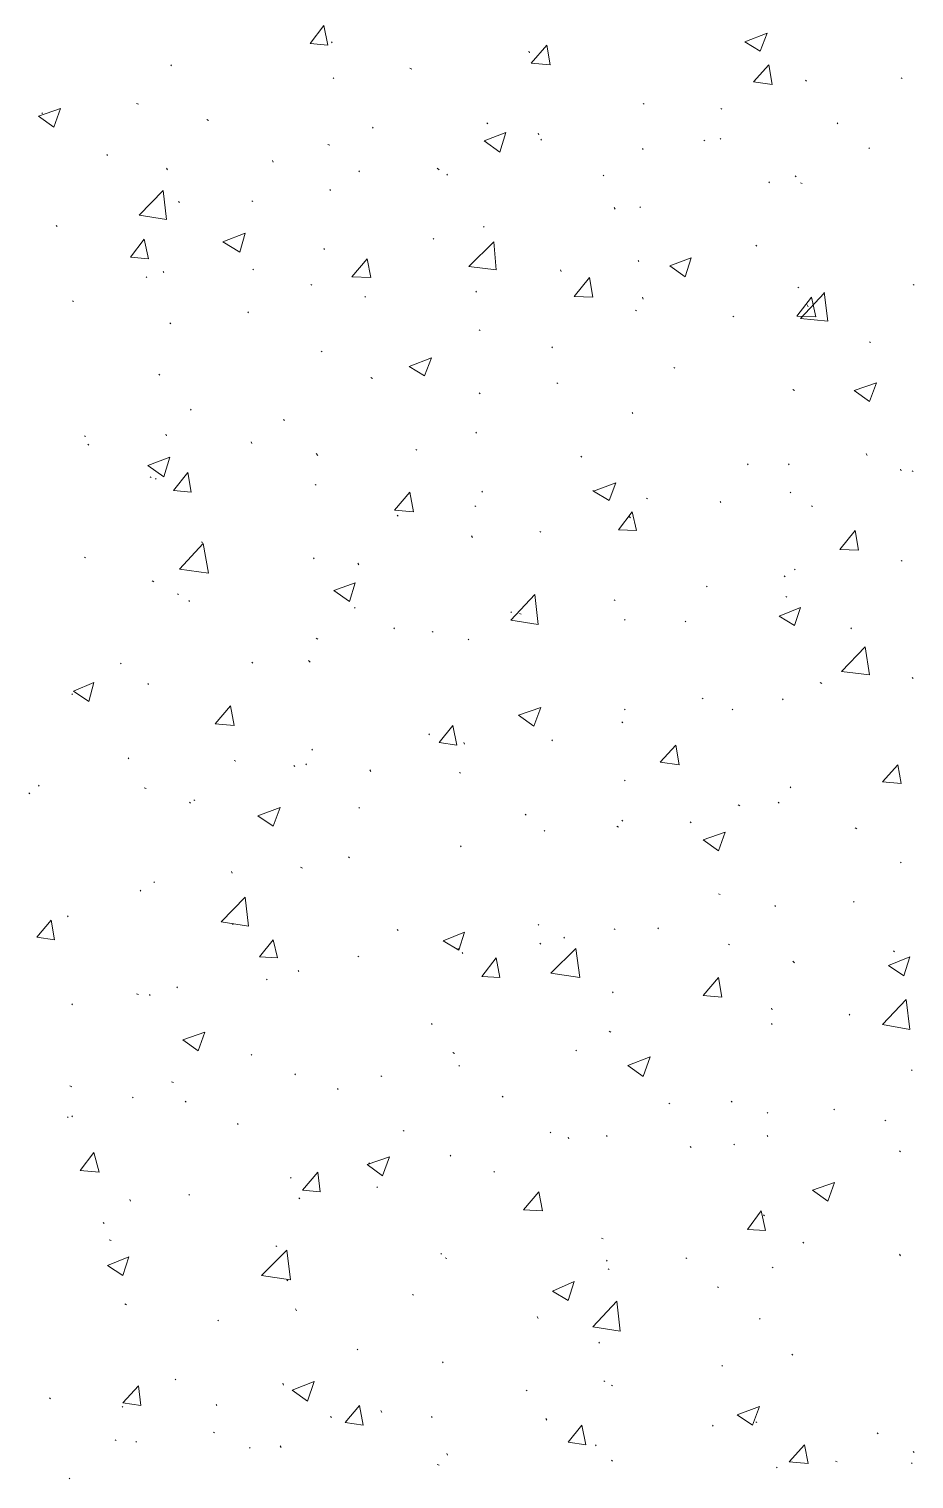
# Model space of a CAD drawing. Header units: millimetres. Extents: x 2928 to 3112, y 1220 to 1280.
# Drawn here: x 2971.958 to 2973.685, y 1243.214 to 1246.042 of the extents above; entities that cross this region are included whole.
import ezdxf

# ---------------------------------------------------------------- set-up
doc = ezdxf.new("R2010")
doc.units = ezdxf.units.MM

msp = doc.modelspace()

# ---------------------------------------------------------------- linework, layer by layer
at = {"color": 92, "linetype": 'Continuous', "lineweight": 13, "true_color": 0x00b800}
for points in [[(2972.50676, 1246.01369), (2972.53343, 1246.04869), (2972.53343, 1246.04869)], [(2972.54176, 1246.01036), (2972.53343, 1246.04869), (2972.53343, 1246.04869)], [(2972.50676, 1246.01369), (2972.54176, 1246.01036), (2972.54176, 1246.01036)], [(2972.5501, 1246.01536), (2972.54843, 1246.01702), (2972.54843, 1246.01702)], [(2973.35511, 1246.01702), (2973.39844, 1246.03369), (2973.39844, 1246.03369)], [(2973.35511, 1246.01702), (2973.38511, 1245.99869), (2973.38511, 1245.99869)], [(2973.38511, 1245.99869), (2973.39844, 1246.03369), (2973.39844, 1246.03369)], [(2972.9351, 1245.99536), (2972.93344, 1245.99869), (2972.93344, 1245.99869)], [(2972.93844, 1245.97536), (2972.96844, 1246.01036), (2972.96844, 1246.01036)], [(2972.9751, 1245.97202), (2972.96844, 1246.01036), (2972.96844, 1246.01036)], [(2972.23676, 1245.97036), (2972.23509, 1245.97202), (2972.23509, 1245.97202)], [(2972.7051, 1245.96369), (2972.70177, 1245.96536), (2972.70177, 1245.96536)], [(2972.93844, 1245.97536), (2972.9751, 1245.97202), (2972.9751, 1245.97202)], [(2973.37178, 1245.93869), (2973.40178, 1245.97202), (2973.40178, 1245.97202)], [(2973.40844, 1245.93369), (2973.40178, 1245.97202), (2973.40178, 1245.97202)], [(2972.55343, 1245.94535), (2972.55176, 1245.94702), (2972.55176, 1245.94702)], [(2973.37178, 1245.93869), (2973.40844, 1245.93369), (2973.40844, 1245.93369)], [(2973.47511, 1245.94035), (2973.47344, 1245.94202), (2973.47344, 1245.94202)], [(2973.66178, 1245.94535), (2973.66011, 1245.94702), (2973.66011, 1245.94702)], [(2971.97676, 1245.87202), (2972.02009, 1245.88702), (2972.02009, 1245.88702)], [(2971.97676, 1245.87202), (2972.00676, 1245.85035), (2972.00676, 1245.85035)], [(2971.98509, 1245.87702), (2971.98342, 1245.87869), (2971.98342, 1245.87869)], [(2972.00676, 1245.85035), (2972.02009, 1245.88702), (2972.02009, 1245.88702)], [(2972.17176, 1245.89535), (2972.16842, 1245.89702), (2972.16842, 1245.89702)], [(2973.15844, 1245.89535), (2973.15677, 1245.89702), (2973.15677, 1245.89702)], [(2973.31011, 1245.88535), (2973.30844, 1245.88702), (2973.30844, 1245.88702)], [(2972.30843, 1245.86369), (2972.30509, 1245.86535), (2972.30509, 1245.86535)], [(2972.6301, 1245.84869), (2972.62843, 1245.85035), (2972.62843, 1245.85035)], [(2972.85343, 1245.85702), (2972.85177, 1245.85869), (2972.85177, 1245.85869)], [(2973.53678, 1245.85702), (2973.53511, 1245.85869), (2973.53511, 1245.85869)], [(2972.5451, 1245.81535), (2972.54176, 1245.81702), (2972.54176, 1245.81702)], [(2972.84677, 1245.82369), (2972.88843, 1245.84035), (2972.88843, 1245.84035)], [(2972.84677, 1245.82369), (2972.87677, 1245.80202), (2972.87677, 1245.80202)], [(2972.87677, 1245.80202), (2972.88843, 1245.84035), (2972.88843, 1245.84035)], [(2972.95344, 1245.83535), (2972.95177, 1245.83869), (2972.95177, 1245.83869)], [(2972.95844, 1245.82535), (2972.95677, 1245.82702), (2972.95677, 1245.82702)], [(2973.27677, 1245.82369), (2973.27511, 1245.82535), (2973.27511, 1245.82535)], [(2973.30844, 1245.82702), (2973.30677, 1245.82869), (2973.30677, 1245.82869)], [(2972.11176, 1245.79535), (2972.11009, 1245.79702), (2972.11009, 1245.79702)], [(2973.15677, 1245.80702), (2973.15511, 1245.80869), (2973.15511, 1245.80869)], [(2973.59845, 1245.80869), (2973.59678, 1245.81035), (2973.59678, 1245.81035)], [(2972.22843, 1245.76702), (2972.22676, 1245.77035), (2972.22676, 1245.77035)], [(2972.4351, 1245.78202), (2972.43343, 1245.78535), (2972.43343, 1245.78535)], [(2972.60343, 1245.76369), (2972.60176, 1245.76535), (2972.60176, 1245.76535)], [(2972.75843, 1245.76702), (2972.7551, 1245.77035), (2972.7551, 1245.77035)], [(2972.7751, 1245.75702), (2972.77343, 1245.75869), (2972.77343, 1245.75869)], [(2973.0801, 1245.75535), (2973.07844, 1245.75702), (2973.07844, 1245.75702)], [(2973.40344, 1245.74202), (2973.40178, 1245.74369), (2973.40178, 1245.74369)], [(2973.45511, 1245.75369), (2973.45344, 1245.75535), (2973.45344, 1245.75535)], [(2973.46678, 1245.74035), (2973.46344, 1245.74202), (2973.46344, 1245.74202)], [(2972.17342, 1245.67868), (2972.22009, 1245.72702), (2972.22009, 1245.72702)], [(2972.22676, 1245.67035), (2972.22009, 1245.72702), (2972.22009, 1245.72702)], [(2972.25176, 1245.70368), (2972.25009, 1245.70535), (2972.25009, 1245.70535)], [(2972.39509, 1245.70535), (2972.39343, 1245.70702), (2972.39343, 1245.70702)], [(2972.54676, 1245.72702), (2972.5451, 1245.72868), (2972.5451, 1245.72868)], [(2972.17342, 1245.67868), (2972.22676, 1245.67035), (2972.22676, 1245.67035)], [(2973.10177, 1245.69035), (2973.1001, 1245.69368), (2973.1001, 1245.69368)], [(2973.15177, 1245.69368), (2973.15011, 1245.69535), (2973.15011, 1245.69535)], [(2972.01342, 1245.65702), (2972.01176, 1245.65868), (2972.01176, 1245.65868)], [(2972.84677, 1245.65535), (2972.8451, 1245.65702), (2972.8451, 1245.65702)], [(2972.15676, 1245.59702), (2972.18342, 1245.63202), (2972.18342, 1245.63202)], [(2972.19176, 1245.59368), (2972.18342, 1245.63202), (2972.18342, 1245.63202)], [(2972.33676, 1245.62702), (2972.38009, 1245.64368), (2972.38009, 1245.64368)], [(2972.33676, 1245.62702), (2972.37009, 1245.60702), (2972.37009, 1245.60702)], [(2972.37009, 1245.60702), (2972.38009, 1245.64368), (2972.38009, 1245.64368)], [(2972.74843, 1245.63202), (2972.74677, 1245.63368), (2972.74677, 1245.63368)], [(2972.81677, 1245.57868), (2972.8651, 1245.62702), (2972.8651, 1245.62702)], [(2972.8701, 1245.57202), (2972.8651, 1245.62702), (2972.8651, 1245.62702)], [(2973.37844, 1245.61868), (2973.37678, 1245.62035), (2973.37678, 1245.62035)], [(2972.15676, 1245.59702), (2972.19176, 1245.59368), (2972.19176, 1245.59368)], [(2972.5351, 1245.61202), (2972.53343, 1245.61368), (2972.53343, 1245.61368)], [(2972.58843, 1245.55868), (2972.61843, 1245.59368), (2972.61843, 1245.59368)], [(2972.6251, 1245.55702), (2972.61843, 1245.59368), (2972.61843, 1245.59368)], [(2973.14844, 1245.58868), (2973.14677, 1245.59035), (2973.14677, 1245.59035)], [(2973.20844, 1245.58035), (2973.25011, 1245.59535), (2973.25011, 1245.59535)], [(2973.23844, 1245.55868), (2973.25011, 1245.59535), (2973.25011, 1245.59535)], [(2972.22176, 1245.56702), (2972.22009, 1245.56868), (2972.22009, 1245.56868)], [(2972.39676, 1245.57202), (2972.39509, 1245.57368), (2972.39509, 1245.57368)], [(2972.81677, 1245.57868), (2972.8701, 1245.57202), (2972.8701, 1245.57202)], [(2972.99677, 1245.56868), (2972.9951, 1245.57202), (2972.9951, 1245.57202)], [(2973.20844, 1245.58035), (2973.23844, 1245.55868), (2973.23844, 1245.55868)], [(2972.18842, 1245.55702), (2972.18676, 1245.55868), (2972.18676, 1245.55868)], [(2972.5101, 1245.54202), (2972.50843, 1245.54368), (2972.50843, 1245.54368)], [(2972.58843, 1245.55868), (2972.6251, 1245.55702), (2972.6251, 1245.55702)], [(2973.02177, 1245.52035), (2973.05177, 1245.55702), (2973.05177, 1245.55702)], [(2973.05844, 1245.51868), (2973.05177, 1245.55702), (2973.05177, 1245.55702)], [(2973.46011, 1245.53702), (2973.45844, 1245.53868), (2973.45844, 1245.53868)], [(2973.68511, 1245.54202), (2973.68345, 1245.54368), (2973.68345, 1245.54368)], [(2972.04509, 1245.51035), (2972.04342, 1245.51202), (2972.04342, 1245.51202)], [(2972.6151, 1245.51868), (2972.61343, 1245.52035), (2972.61343, 1245.52035)], [(2972.83177, 1245.52868), (2972.8301, 1245.53035), (2972.8301, 1245.53035)], [(2973.02177, 1245.52035), (2973.05844, 1245.51868), (2973.05844, 1245.51868)], [(2973.15677, 1245.51535), (2973.15511, 1245.51868), (2973.15511, 1245.51868)], [(2973.45678, 1245.48201), (2973.48511, 1245.51868), (2973.48511, 1245.51868)], [(2973.46344, 1245.47701), (2973.51011, 1245.52702), (2973.51011, 1245.52702)], [(2973.47844, 1245.50035), (2973.47678, 1245.50368), (2973.47678, 1245.50368)], [(2973.49344, 1245.48035), (2973.48511, 1245.51868), (2973.48511, 1245.51868)], [(2973.51678, 1245.47201), (2973.51011, 1245.52868), (2973.51011, 1245.52868)], [(2972.38676, 1245.48868), (2972.38509, 1245.49035), (2972.38509, 1245.49035)], [(2973.14344, 1245.49201), (2973.14177, 1245.49368), (2973.14177, 1245.49368)], [(2973.33344, 1245.48035), (2973.33177, 1245.48201), (2973.33177, 1245.48201)], [(2973.45678, 1245.48201), (2973.49344, 1245.48035), (2973.49344, 1245.48035)], [(2973.46344, 1245.47701), (2973.51678, 1245.47201), (2973.51678, 1245.47201)], [(2972.23509, 1245.46701), (2972.23343, 1245.46868), (2972.23343, 1245.46868)], [(2972.83843, 1245.45368), (2972.83677, 1245.45535), (2972.83677, 1245.45535)], [(2972.9801, 1245.42035), (2972.97844, 1245.42201), (2972.97844, 1245.42201)], [(2973.60011, 1245.43035), (2973.59845, 1245.43201), (2973.59845, 1245.43201)], [(2972.5301, 1245.41201), (2972.52843, 1245.41368), (2972.52843, 1245.41368)], [(2972.7001, 1245.38368), (2972.74343, 1245.40035), (2972.74343, 1245.40035)], [(2972.7301, 1245.36535), (2972.74343, 1245.40035), (2972.74343, 1245.40035)], [(2972.21343, 1245.36701), (2972.21176, 1245.36868), (2972.21176, 1245.36868)], [(2972.62843, 1245.36035), (2972.6251, 1245.36201), (2972.6251, 1245.36201)], [(2972.7001, 1245.38368), (2972.7301, 1245.36535), (2972.7301, 1245.36535)], [(2973.21844, 1245.38035), (2973.21677, 1245.38201), (2973.21677, 1245.38201)], [(2972.9901, 1245.35035), (2972.98844, 1245.35201), (2972.98844, 1245.35201)], [(2973.45178, 1245.33701), (2973.44844, 1245.33868), (2973.44844, 1245.33868)], [(2973.56844, 1245.33701), (2973.61178, 1245.35201), (2973.61178, 1245.35201)], [(2973.56844, 1245.33701), (2973.59845, 1245.31535), (2973.59845, 1245.31535)], [(2973.59845, 1245.31535), (2973.61178, 1245.35201), (2973.61178, 1245.35201)], [(2972.83843, 1245.33035), (2972.83677, 1245.33201), (2972.83677, 1245.33201)], [(2972.27509, 1245.29868), (2972.27343, 1245.30035), (2972.27343, 1245.30035)], [(2972.45676, 1245.27868), (2972.4551, 1245.28035), (2972.4551, 1245.28035)], [(2973.13677, 1245.29201), (2973.13511, 1245.29368), (2973.13511, 1245.29368)], [(2972.06842, 1245.24701), (2972.06676, 1245.24868), (2972.06676, 1245.24868)], [(2972.22676, 1245.24868), (2972.22509, 1245.25201), (2972.22509, 1245.25201)], [(2972.83177, 1245.25368), (2972.8301, 1245.25534), (2972.8301, 1245.25534)], [(2972.07509, 1245.23034), (2972.07342, 1245.23201), (2972.07342, 1245.23201)], [(2972.39343, 1245.23368), (2972.39176, 1245.23701), (2972.39176, 1245.23701)], [(2972.7151, 1245.22034), (2972.71343, 1245.22201), (2972.71343, 1245.22201)], [(2972.19009, 1245.19034), (2972.23343, 1245.20701), (2972.23343, 1245.20701)], [(2972.22176, 1245.16868), (2972.23343, 1245.20701), (2972.23343, 1245.20701)], [(2972.52176, 1245.21034), (2972.51843, 1245.21368), (2972.51843, 1245.21368)], [(2973.03677, 1245.20701), (2973.0351, 1245.20868), (2973.0351, 1245.20868)], [(2973.36178, 1245.19201), (2973.36011, 1245.19368), (2973.36011, 1245.19368)], [(2973.44178, 1245.19201), (2973.44011, 1245.19368), (2973.44011, 1245.19368)], [(2973.59344, 1245.21034), (2973.59178, 1245.21368), (2973.59178, 1245.21368)], [(2972.19009, 1245.19034), (2972.22176, 1245.16868), (2972.22176, 1245.16868)], [(2972.19676, 1245.16701), (2972.19509, 1245.16868), (2972.19509, 1245.16868)], [(2972.20676, 1245.16368), (2972.20509, 1245.16534), (2972.20509, 1245.16534)], [(2972.24009, 1245.14201), (2972.26843, 1245.17701), (2972.26843, 1245.17701)], [(2972.27509, 1245.13868), (2972.26843, 1245.17701), (2972.26843, 1245.17701)], [(2973.66011, 1245.18034), (2973.65845, 1245.18368), (2973.65845, 1245.18368)], [(2973.68345, 1245.17868), (2973.68178, 1245.18034), (2973.68178, 1245.18034)], [(2972.24009, 1245.14201), (2972.27509, 1245.13868), (2972.27509, 1245.13868)], [(2972.51843, 1245.15201), (2972.51676, 1245.15368), (2972.51676, 1245.15368)], [(2972.67177, 1245.10368), (2972.70177, 1245.13868), (2972.70177, 1245.13868)], [(2972.70843, 1245.10034), (2972.70177, 1245.13868), (2972.70177, 1245.13868)], [(2972.84343, 1245.13868), (2972.84177, 1245.14034), (2972.84177, 1245.14034)], [(2973.0601, 1245.14034), (2973.05844, 1245.14201), (2973.05844, 1245.14201)], [(2973.0601, 1245.14034), (2973.10344, 1245.15701), (2973.10344, 1245.15701)], [(2973.0601, 1245.14034), (2973.0901, 1245.12201), (2973.0901, 1245.12201)], [(2973.0901, 1245.12201), (2973.10344, 1245.15701), (2973.10344, 1245.15701)], [(2973.44511, 1245.13701), (2973.44344, 1245.13868), (2973.44344, 1245.13868)], [(2972.8301, 1245.11034), (2972.82843, 1245.11201), (2972.82843, 1245.11201)], [(2973.16511, 1245.12534), (2973.16344, 1245.12701), (2973.16344, 1245.12701)], [(2973.30844, 1245.11868), (2973.30677, 1245.12034), (2973.30677, 1245.12034)], [(2973.48678, 1245.11034), (2973.48511, 1245.11201), (2973.48511, 1245.11201)], [(2972.67177, 1245.10368), (2972.70843, 1245.10034), (2972.70843, 1245.10034)], [(2972.67843, 1245.09201), (2972.67677, 1245.09368), (2972.67677, 1245.09368)], [(2973.10844, 1245.06534), (2973.13511, 1245.10034), (2973.13511, 1245.10034)], [(2973.13177, 1245.08868), (2973.12844, 1245.09201), (2973.12844, 1245.09201)], [(2973.14344, 1245.06368), (2973.13511, 1245.10034), (2973.13511, 1245.10034)], [(2972.82343, 1245.05034), (2972.82177, 1245.05368), (2972.82177, 1245.05368)], [(2972.95677, 1245.06034), (2972.9551, 1245.06201), (2972.9551, 1245.06201)], [(2973.10844, 1245.06534), (2973.14344, 1245.06368), (2973.14344, 1245.06368)], [(2973.54011, 1245.02701), (2973.57011, 1245.06368), (2973.57011, 1245.06368)], [(2973.57678, 1245.02534), (2973.57011, 1245.06368), (2973.57011, 1245.06368)], [(2972.25176, 1244.98867), (2972.29843, 1245.03868), (2972.29843, 1245.03868)], [(2972.29676, 1245.04034), (2972.29509, 1245.04201), (2972.29509, 1245.04201)], [(2972.30843, 1244.98034), (2972.29843, 1245.03868), (2972.29843, 1245.03868)], [(2973.54011, 1245.02701), (2973.57678, 1245.02534), (2973.57678, 1245.02534)], [(2972.06842, 1245.01034), (2972.06676, 1245.01201), (2972.06676, 1245.01201)], [(2972.5151, 1245.00867), (2972.51343, 1245.01034), (2972.51343, 1245.01034)], [(2972.60176, 1244.99701), (2972.6001, 1245.00034), (2972.6001, 1245.00034)], [(2973.66178, 1245.00367), (2973.66011, 1245.00534), (2973.66011, 1245.00534)], [(2972.20176, 1244.96367), (2972.19843, 1244.96534), (2972.19843, 1244.96534)], [(2972.25176, 1244.98867), (2972.30843, 1244.98034), (2972.30843, 1244.98034)], [(2973.43344, 1244.97367), (2973.43178, 1244.97534), (2973.43178, 1244.97534)], [(2973.45344, 1244.98701), (2973.45178, 1244.98867), (2973.45178, 1244.98867)], [(2972.25009, 1244.93867), (2972.24843, 1244.94034), (2972.24843, 1244.94034)], [(2972.55343, 1244.94701), (2972.5951, 1244.96201), (2972.5951, 1244.96201)], [(2972.55343, 1244.94701), (2972.58343, 1244.92534), (2972.58343, 1244.92534)], [(2972.58343, 1244.92534), (2972.5951, 1244.96201), (2972.5951, 1244.96201)], [(2972.89844, 1244.88867), (2972.9451, 1244.93867), (2972.9451, 1244.93867)], [(2972.95177, 1244.88034), (2972.9451, 1244.93867), (2972.9451, 1244.93867)], [(2973.28177, 1244.95367), (2973.28011, 1244.95534), (2973.28011, 1244.95534)], [(2972.27176, 1244.92534), (2972.27009, 1244.92701), (2972.27009, 1244.92701)], [(2972.5951, 1244.91201), (2972.59343, 1244.91367), (2972.59343, 1244.91367)], [(2973.10177, 1244.92701), (2973.1001, 1244.92867), (2973.1001, 1244.92867)], [(2973.42178, 1244.89701), (2973.46344, 1244.91367), (2973.46344, 1244.91367)], [(2973.43678, 1244.93367), (2973.43511, 1244.93534), (2973.43511, 1244.93534)], [(2973.45178, 1244.87867), (2973.46344, 1244.91367), (2973.46344, 1244.91367)], [(2972.9001, 1244.90367), (2972.89844, 1244.90534), (2972.89844, 1244.90534)], [(2972.89844, 1244.88867), (2972.95177, 1244.88034), (2972.95177, 1244.88034)], [(2972.91844, 1244.90034), (2972.9151, 1244.90201), (2972.9151, 1244.90201)], [(2973.12177, 1244.88867), (2973.1201, 1244.89034), (2973.1201, 1244.89034)], [(2973.24011, 1244.88534), (2973.23844, 1244.88701), (2973.23844, 1244.88701)], [(2973.42178, 1244.89701), (2973.45178, 1244.87867), (2973.45178, 1244.87867)], [(2972.52176, 1244.85201), (2972.51843, 1244.85367), (2972.51843, 1244.85367)], [(2972.67177, 1244.87201), (2972.6701, 1244.87367), (2972.6701, 1244.87367)], [(2972.74677, 1244.86534), (2972.7451, 1244.86701), (2972.7451, 1244.86701)], [(2973.56344, 1244.87201), (2973.56178, 1244.87367), (2973.56178, 1244.87367)], [(2972.81677, 1244.85034), (2972.8151, 1244.85201), (2972.8151, 1244.85201)], [(2973.54344, 1244.78867), (2973.59011, 1244.83701), (2973.59011, 1244.83701)], [(2973.59845, 1244.782), (2973.59011, 1244.83701), (2973.59011, 1244.83701)], [(2972.13842, 1244.80367), (2972.13676, 1244.80534), (2972.13676, 1244.80534)], [(2972.39509, 1244.80534), (2972.39343, 1244.80701), (2972.39343, 1244.80701)], [(2972.50676, 1244.80701), (2972.50343, 1244.81034), (2972.50343, 1244.81034)], [(2973.54344, 1244.78867), (2973.59845, 1244.782), (2973.59845, 1244.782)], [(2973.68345, 1244.77534), (2973.68178, 1244.777), (2973.68178, 1244.777)], [(2972.04342, 1244.74367), (2972.04176, 1244.74534), (2972.04176, 1244.74534)], [(2972.04509, 1244.75034), (2972.08509, 1244.767), (2972.08509, 1244.767)], [(2972.04509, 1244.75034), (2972.07509, 1244.73034), (2972.07509, 1244.73034)], [(2972.07509, 1244.73034), (2972.08509, 1244.767), (2972.08509, 1244.767)], [(2972.19176, 1244.76367), (2972.19009, 1244.76534), (2972.19009, 1244.76534)], [(2973.50511, 1244.76534), (2973.50178, 1244.767), (2973.50178, 1244.767)], [(2972.32176, 1244.687), (2972.35176, 1244.722), (2972.35176, 1244.722)], [(2972.35843, 1244.68367), (2972.35176, 1244.722), (2972.35176, 1244.722)], [(2972.91344, 1244.70367), (2972.95677, 1244.71867), (2972.95677, 1244.71867)], [(2972.94344, 1244.682), (2972.95677, 1244.71867), (2972.95677, 1244.71867)], [(2973.12177, 1244.71367), (2973.1201, 1244.71534), (2973.1201, 1244.71534)], [(2973.27344, 1244.73534), (2973.27177, 1244.737), (2973.27177, 1244.737)], [(2973.33177, 1244.71367), (2973.33011, 1244.71534), (2973.33011, 1244.71534)], [(2973.43011, 1244.73367), (2973.42844, 1244.73534), (2973.42844, 1244.73534)], [(2972.32176, 1244.687), (2972.35843, 1244.68367), (2972.35843, 1244.68367)], [(2972.75843, 1244.65034), (2972.7851, 1244.68367), (2972.7851, 1244.68367)], [(2972.79343, 1244.64534), (2972.7851, 1244.68367), (2972.7851, 1244.68367)], [(2972.91344, 1244.70367), (2972.94344, 1244.682), (2972.94344, 1244.682)], [(2973.11677, 1244.68867), (2973.1151, 1244.69034), (2973.1151, 1244.69034)], [(2972.7401, 1244.66534), (2972.73843, 1244.667), (2972.73843, 1244.667)], [(2972.9801, 1244.65367), (2972.97844, 1244.65534), (2972.97844, 1244.65534)], [(2972.51176, 1244.63534), (2972.5101, 1244.637), (2972.5101, 1244.637)], [(2972.75843, 1244.65034), (2972.79343, 1244.64534), (2972.79343, 1244.64534)], [(2972.80843, 1244.647), (2972.80677, 1244.65034), (2972.80677, 1244.65034)], [(2973.19011, 1244.612), (2973.22011, 1244.64534), (2973.22011, 1244.64534)], [(2973.22677, 1244.607), (2973.22011, 1244.64534), (2973.22011, 1244.64534)], [(2972.15342, 1244.61867), (2972.15176, 1244.62034), (2972.15176, 1244.62034)], [(2972.36176, 1244.61367), (2972.35843, 1244.61534), (2972.35843, 1244.61534)], [(2972.47676, 1244.60367), (2972.4751, 1244.60534), (2972.4751, 1244.60534)], [(2972.5001, 1244.607), (2972.49843, 1244.60867), (2972.49843, 1244.60867)], [(2973.19011, 1244.612), (2973.22677, 1244.607), (2973.22677, 1244.607)], [(2973.62345, 1244.57367), (2973.65345, 1244.607), (2973.65345, 1244.607)], [(2973.66011, 1244.57034), (2973.65345, 1244.607), (2973.65345, 1244.607)], [(2972.6251, 1244.59367), (2972.62343, 1244.597), (2972.62343, 1244.597)], [(2972.8001, 1244.59034), (2972.79843, 1244.592), (2972.79843, 1244.592)], [(2973.12177, 1244.57534), (2973.1201, 1244.577), (2973.1201, 1244.577)], [(2973.62345, 1244.57367), (2973.66011, 1244.57034), (2973.66011, 1244.57034)], [(2971.96009, 1244.55033), (2971.95842, 1244.552), (2971.95842, 1244.552)], [(2971.97842, 1244.56534), (2971.97676, 1244.567), (2971.97676, 1244.567)], [(2972.18676, 1244.56033), (2972.18342, 1244.562), (2972.18342, 1244.562)], [(2973.44511, 1244.562), (2973.44344, 1244.56367), (2973.44344, 1244.56367)], [(2972.27343, 1244.532), (2972.27176, 1244.53367), (2972.27176, 1244.53367)], [(2972.28176, 1244.537), (2972.28009, 1244.53867), (2972.28009, 1244.53867)], [(2972.40509, 1244.507), (2972.44843, 1244.52367), (2972.44843, 1244.52367)], [(2972.4351, 1244.487), (2972.44843, 1244.52367), (2972.44843, 1244.52367)], [(2972.60343, 1244.522), (2972.60176, 1244.52367), (2972.60176, 1244.52367)], [(2973.34511, 1244.527), (2973.34177, 1244.52867), (2973.34177, 1244.52867)], [(2973.42178, 1244.532), (2973.42011, 1244.53367), (2973.42011, 1244.53367)], [(2972.40509, 1244.507), (2972.4351, 1244.487), (2972.4351, 1244.487)], [(2972.92844, 1244.50867), (2972.92677, 1244.51033), (2972.92677, 1244.51033)], [(2973.10844, 1244.48533), (2973.1051, 1244.487), (2973.1051, 1244.487)], [(2973.11677, 1244.497), (2973.1151, 1244.49867), (2973.1151, 1244.49867)], [(2973.25011, 1244.49367), (2973.24844, 1244.49533), (2973.24844, 1244.49533)], [(2972.9651, 1244.477), (2972.96344, 1244.47867), (2972.96344, 1244.47867)], [(2973.27344, 1244.46033), (2973.31677, 1244.47533), (2973.31677, 1244.47533)], [(2973.27344, 1244.46033), (2973.30344, 1244.43867), (2973.30344, 1244.43867)], [(2973.30344, 1244.43867), (2973.31677, 1244.47533), (2973.31677, 1244.47533)], [(2973.57344, 1244.482), (2973.57011, 1244.48367), (2973.57011, 1244.48367)], [(2972.80177, 1244.447), (2972.8001, 1244.44867), (2972.8001, 1244.44867)], [(2972.49176, 1244.40533), (2972.48843, 1244.407), (2972.48843, 1244.407)], [(2972.58343, 1244.42533), (2972.58176, 1244.427), (2972.58176, 1244.427)], [(2973.66011, 1244.41533), (2973.65845, 1244.417), (2973.65845, 1244.417)], [(2972.20343, 1244.377), (2972.20176, 1244.37867), (2972.20176, 1244.37867)], [(2972.35509, 1244.39533), (2972.35343, 1244.39867), (2972.35343, 1244.39867)], [(2972.17676, 1244.36033), (2972.17509, 1244.362), (2972.17509, 1244.362)], [(2972.33343, 1244.30033), (2972.38009, 1244.34867), (2972.38009, 1244.34867)], [(2972.38676, 1244.292), (2972.38009, 1244.34867), (2972.38009, 1244.34867)], [(2973.30677, 1244.35367), (2973.30344, 1244.35533), (2973.30344, 1244.35533)], [(2973.41511, 1244.33033), (2973.41344, 1244.332), (2973.41344, 1244.332)], [(2973.56844, 1244.33867), (2973.56678, 1244.34033), (2973.56678, 1244.34033)], [(2971.97342, 1244.27033), (2972.00176, 1244.30366), (2972.00176, 1244.30366)], [(2972.00842, 1244.26533), (2972.00176, 1244.30366), (2972.00176, 1244.30366)], [(2972.03509, 1244.31033), (2972.03342, 1244.312), (2972.03342, 1244.312)], [(2972.33343, 1244.30033), (2972.38676, 1244.292), (2972.38676, 1244.292)], [(2972.35676, 1244.29533), (2972.35509, 1244.297), (2972.35509, 1244.297)], [(2972.95344, 1244.29366), (2972.95177, 1244.29533), (2972.95177, 1244.29533)], [(2973.10177, 1244.28533), (2973.1001, 1244.287), (2973.1001, 1244.287)], [(2973.18677, 1244.287), (2973.18511, 1244.28866), (2973.18511, 1244.28866)], [(2971.97342, 1244.27033), (2972.00842, 1244.26533), (2972.00842, 1244.26533)], [(2972.40843, 1244.232), (2972.4351, 1244.26533), (2972.4351, 1244.26533)], [(2972.44343, 1244.23033), (2972.4351, 1244.26533), (2972.4351, 1244.26533)], [(2972.67843, 1244.28366), (2972.67677, 1244.28533), (2972.67677, 1244.28533)], [(2972.76677, 1244.26366), (2972.80843, 1244.28033), (2972.80843, 1244.28033)], [(2972.76677, 1244.26366), (2972.79677, 1244.24533), (2972.79677, 1244.24533)], [(2972.79677, 1244.24533), (2972.80843, 1244.28033), (2972.80843, 1244.28033)], [(2972.95677, 1244.257), (2972.9551, 1244.25866), (2972.9551, 1244.25866)], [(2973.00344, 1244.26866), (2973.00177, 1244.27033), (2973.00177, 1244.27033)], [(2972.40843, 1244.232), (2972.44343, 1244.23033), (2972.44343, 1244.23033)], [(2972.60176, 1244.232), (2972.6001, 1244.23366), (2972.6001, 1244.23366)], [(2972.79677, 1244.247), (2972.7951, 1244.24866), (2972.7951, 1244.24866)], [(2972.8051, 1244.23866), (2972.80343, 1244.24033), (2972.80343, 1244.24033)], [(2972.84177, 1244.19366), (2972.8701, 1244.23033), (2972.8701, 1244.23033)], [(2972.87677, 1244.192), (2972.8701, 1244.23033), (2972.8701, 1244.23033)], [(2972.97677, 1244.20033), (2973.0251, 1244.24866), (2973.0251, 1244.24866)], [(2973.03344, 1244.192), (2973.0251, 1244.24866), (2973.0251, 1244.24866)], [(2973.32511, 1244.25533), (2973.32344, 1244.257), (2973.32344, 1244.257)], [(2973.63511, 1244.21533), (2973.67678, 1244.232), (2973.67678, 1244.232)], [(2973.64678, 1244.242), (2973.64511, 1244.24366), (2973.64511, 1244.24366)], [(2973.66511, 1244.19533), (2973.67678, 1244.232), (2973.67678, 1244.232)], [(2972.4851, 1244.20366), (2972.48343, 1244.20533), (2972.48343, 1244.20533)], [(2973.45178, 1244.22033), (2973.44844, 1244.22366), (2973.44844, 1244.22366)], [(2973.63511, 1244.21533), (2973.66511, 1244.19533), (2973.66511, 1244.19533)], [(2972.24843, 1244.172), (2972.24676, 1244.17366), (2972.24676, 1244.17366)], [(2972.42343, 1244.187), (2972.42176, 1244.18866), (2972.42176, 1244.18866)], [(2972.84177, 1244.19366), (2972.87677, 1244.192), (2972.87677, 1244.192)], [(2972.97677, 1244.20033), (2973.03344, 1244.192), (2973.03344, 1244.192)], [(2973.27344, 1244.157), (2973.30344, 1244.192), (2973.30344, 1244.192)], [(2973.31011, 1244.15366), (2973.30344, 1244.192), (2973.30344, 1244.192)], [(2972.17176, 1244.15866), (2972.16842, 1244.16033), (2972.16842, 1244.16033)], [(2972.19509, 1244.157), (2972.19342, 1244.15866), (2972.19342, 1244.15866)], [(2973.09844, 1244.162), (2973.09677, 1244.16366), (2973.09677, 1244.16366)], [(2973.27344, 1244.157), (2973.31011, 1244.15366), (2973.31011, 1244.15366)], [(2973.62345, 1244.10033), (2973.67011, 1244.14866), (2973.67011, 1244.14866)], [(2973.67678, 1244.09033), (2973.67011, 1244.14866), (2973.67011, 1244.14866)], [(2972.04342, 1244.13866), (2972.04176, 1244.14033), (2972.04176, 1244.14033)], [(2973.40844, 1244.12866), (2973.40678, 1244.132), (2973.40678, 1244.132)], [(2973.56011, 1244.11866), (2973.55844, 1244.12033), (2973.55844, 1244.12033)], [(2972.7451, 1244.10033), (2972.74343, 1244.102), (2972.74343, 1244.102)], [(2973.40844, 1244.10033), (2973.40678, 1244.102), (2973.40678, 1244.102)], [(2973.62345, 1244.10033), (2973.67678, 1244.09033), (2973.67678, 1244.09033)], [(2972.25843, 1244.07033), (2972.30176, 1244.08533), (2972.30176, 1244.08533)], [(2972.25843, 1244.07033), (2972.28843, 1244.04866), (2972.28843, 1244.04866)], [(2972.28843, 1244.04866), (2972.30176, 1244.08533), (2972.30176, 1244.08533)], [(2973.09344, 1244.08533), (2973.0901, 1244.08699), (2973.0901, 1244.08699)], [(2972.39343, 1244.04033), (2972.39176, 1244.04199), (2972.39176, 1244.04199)], [(2972.78843, 1244.04366), (2972.7851, 1244.04533), (2972.7851, 1244.04533)], [(2973.02677, 1244.04866), (2973.0251, 1244.05033), (2973.0251, 1244.05033)], [(2973.12677, 1244.02033), (2973.17011, 1244.03699), (2973.17011, 1244.03699)], [(2973.15677, 1243.99866), (2973.17011, 1244.03699), (2973.17011, 1244.03699)], [(2972.47843, 1244.00199), (2972.47676, 1244.00366), (2972.47676, 1244.00366)], [(2972.79843, 1244.01866), (2972.79677, 1244.02033), (2972.79677, 1244.02033)], [(2973.12677, 1244.02033), (2973.15677, 1243.99866), (2973.15677, 1243.99866)], [(2973.68178, 1244.01033), (2973.68011, 1244.01199), (2973.68011, 1244.01199)], [(2972.04176, 1243.97866), (2972.03842, 1243.98033), (2972.03842, 1243.98033)], [(2972.24009, 1243.98699), (2972.23676, 1243.98866), (2972.23676, 1243.98866)], [(2972.64676, 1243.99866), (2972.6451, 1244.00033), (2972.6451, 1244.00033)], [(2972.16176, 1243.95699), (2972.16009, 1243.95866), (2972.16009, 1243.95866)], [(2972.26509, 1243.94866), (2972.26343, 1243.95033), (2972.26343, 1243.95033)], [(2972.56176, 1243.97366), (2972.5601, 1243.97533), (2972.5601, 1243.97533)], [(2972.88343, 1243.95866), (2972.88177, 1243.96033), (2972.88177, 1243.96033)], [(2973.33011, 1243.94866), (2973.32844, 1243.95033), (2973.32844, 1243.95033)], [(2972.03509, 1243.91866), (2972.03342, 1243.92033), (2972.03342, 1243.92033)], [(2972.04342, 1243.92033), (2972.04176, 1243.92199), (2972.04176, 1243.92199)], [(2973.20844, 1243.94533), (2973.20677, 1243.94699), (2973.20677, 1243.94699)], [(2973.40011, 1243.92699), (2973.39844, 1243.92866), (2973.39844, 1243.92866)], [(2973.53011, 1243.93366), (2973.52844, 1243.93533), (2973.52844, 1243.93533)], [(2972.36676, 1243.90533), (2972.36509, 1243.90699), (2972.36509, 1243.90699)], [(2972.6901, 1243.89199), (2972.68843, 1243.89366), (2972.68843, 1243.89366)], [(2973.63011, 1243.91199), (2973.62845, 1243.91366), (2973.62845, 1243.91366)], [(2972.97677, 1243.88866), (2972.9751, 1243.89033), (2972.9751, 1243.89033)], [(2973.01177, 1243.87699), (2973.0101, 1243.88033), (2973.0101, 1243.88033)], [(2973.08677, 1243.88199), (2973.0851, 1243.88366), (2973.0851, 1243.88366)], [(2973.33511, 1243.86533), (2973.33344, 1243.86699), (2973.33344, 1243.86699)], [(2973.40011, 1243.88199), (2973.39844, 1243.88366), (2973.39844, 1243.88366)], [(2972.05842, 1243.81532), (2972.08509, 1243.85032), (2972.08509, 1243.85032)], [(2972.09509, 1243.81199), (2972.08509, 1243.85032), (2972.08509, 1243.85032)], [(2972.61843, 1243.82699), (2972.66177, 1243.84199), (2972.66177, 1243.84199)], [(2972.64843, 1243.80532), (2972.66177, 1243.84199), (2972.66177, 1243.84199)], [(2972.78177, 1243.84366), (2972.7801, 1243.84532), (2972.7801, 1243.84532)], [(2973.25011, 1243.86032), (2973.24844, 1243.86199), (2973.24844, 1243.86199)], [(2973.65845, 1243.85199), (2973.65678, 1243.85366), (2973.65678, 1243.85366)], [(2972.05842, 1243.81532), (2972.09509, 1243.81199), (2972.09509, 1243.81199)], [(2972.49176, 1243.77699), (2972.52176, 1243.81199), (2972.52176, 1243.81199)], [(2972.52676, 1243.77366), (2972.52176, 1243.81199), (2972.52176, 1243.81199)], [(2972.61843, 1243.82699), (2972.64843, 1243.80532), (2972.64843, 1243.80532)], [(2972.62343, 1243.82866), (2972.62176, 1243.83032), (2972.62176, 1243.83032)], [(2972.86677, 1243.81199), (2972.8651, 1243.81366), (2972.8651, 1243.81366)], [(2972.4701, 1243.80032), (2972.46843, 1243.80199), (2972.46843, 1243.80199)], [(2972.63843, 1243.78199), (2972.63676, 1243.78366), (2972.63676, 1243.78366)], [(2973.48678, 1243.77699), (2973.53011, 1243.79199), (2973.53011, 1243.79199)], [(2973.51678, 1243.75532), (2973.53011, 1243.79199), (2973.53011, 1243.79199)], [(2972.15676, 1243.75532), (2972.15509, 1243.75866), (2972.15509, 1243.75866)], [(2972.27176, 1243.76699), (2972.27009, 1243.76866), (2972.27009, 1243.76866)], [(2972.48676, 1243.76032), (2972.4851, 1243.76199), (2972.4851, 1243.76199)], [(2972.49176, 1243.77699), (2972.52676, 1243.77366), (2972.52676, 1243.77366)], [(2972.92344, 1243.73866), (2972.95344, 1243.77366), (2972.95344, 1243.77366)], [(2972.9601, 1243.73699), (2972.95344, 1243.77366), (2972.95344, 1243.77366)], [(2973.48678, 1243.77699), (2973.51678, 1243.75532), (2973.51678, 1243.75532)], [(2972.92344, 1243.73866), (2972.9601, 1243.73699), (2972.9601, 1243.73699)], [(2973.36011, 1243.70032), (2973.38678, 1243.73699), (2973.38678, 1243.73699)], [(2973.39511, 1243.69866), (2973.38678, 1243.73699), (2973.38678, 1243.73699)], [(2973.39344, 1243.72699), (2973.39178, 1243.72866), (2973.39178, 1243.72866)], [(2972.10509, 1243.71199), (2972.10342, 1243.71366), (2972.10342, 1243.71366)], [(2973.36011, 1243.70032), (2973.39511, 1243.69866), (2973.39511, 1243.69866)], [(2972.11842, 1243.67866), (2972.11509, 1243.68032), (2972.11509, 1243.68032)], [(2972.44176, 1243.66699), (2972.4401, 1243.66866), (2972.4401, 1243.66866)], [(2973.07844, 1243.68199), (2973.0751, 1243.68366), (2973.0751, 1243.68366)], [(2973.47011, 1243.67366), (2973.46844, 1243.67532), (2973.46844, 1243.67532)], [(2972.11176, 1243.63032), (2972.15342, 1243.64699), (2972.15342, 1243.64699)], [(2972.14176, 1243.61032), (2972.15342, 1243.64699), (2972.15342, 1243.64699)], [(2972.41176, 1243.61032), (2972.46176, 1243.66032), (2972.46176, 1243.66032)], [(2972.46843, 1243.60199), (2972.46176, 1243.66032), (2972.46176, 1243.66032)], [(2972.76343, 1243.65199), (2972.76177, 1243.65366), (2972.76177, 1243.65366)], [(2972.77343, 1243.64366), (2972.7701, 1243.64532), (2972.7701, 1243.64532)], [(2973.08677, 1243.63866), (2973.0851, 1243.64032), (2973.0851, 1243.64032)], [(2973.24177, 1243.64366), (2973.24011, 1243.64532), (2973.24011, 1243.64532)], [(2973.65845, 1243.64866), (2973.65678, 1243.65199), (2973.65678, 1243.65199)], [(2972.11176, 1243.63032), (2972.14176, 1243.61032), (2972.14176, 1243.61032)], [(2972.41176, 1243.61032), (2972.46843, 1243.60199), (2972.46843, 1243.60199)], [(2973.0901, 1243.62199), (2973.08844, 1243.62365), (2973.08844, 1243.62365)], [(2973.41011, 1243.62532), (2973.40844, 1243.62699), (2973.40844, 1243.62699)], [(2972.46343, 1243.60032), (2972.46176, 1243.60199), (2972.46176, 1243.60199)], [(2972.9801, 1243.58032), (2973.02177, 1243.59865), (2973.02177, 1243.59865)], [(2972.9801, 1243.58032), (2973.0101, 1243.56199), (2973.0101, 1243.56199)], [(2973.0101, 1243.56199), (2973.02177, 1243.59865), (2973.02177, 1243.59865)], [(2973.30344, 1243.58699), (2973.30177, 1243.58865), (2973.30177, 1243.58865)], [(2972.14842, 1243.55365), (2972.14509, 1243.55532), (2972.14509, 1243.55532)], [(2972.70843, 1243.57199), (2972.70677, 1243.57365), (2972.70677, 1243.57365)], [(2973.05844, 1243.51032), (2973.1051, 1243.56032), (2973.1051, 1243.56032)], [(2973.11177, 1243.50199), (2973.1051, 1243.56032), (2973.1051, 1243.56032)], [(2972.32843, 1243.52199), (2972.32676, 1243.52365), (2972.32676, 1243.52365)], [(2972.4801, 1243.54199), (2972.47843, 1243.54532), (2972.47843, 1243.54532)], [(2972.95177, 1243.52699), (2972.9501, 1243.53032), (2972.9501, 1243.53032)], [(2973.38511, 1243.52532), (2973.38344, 1243.52699), (2973.38344, 1243.52699)], [(2973.05844, 1243.51032), (2973.11177, 1243.50199), (2973.11177, 1243.50199)], [(2972.6001, 1243.46532), (2972.59843, 1243.46699), (2972.59843, 1243.46699)], [(2973.07177, 1243.47865), (2973.0701, 1243.48032), (2973.0701, 1243.48032)], [(2972.76677, 1243.44032), (2972.7651, 1243.44199), (2972.7651, 1243.44199)], [(2973.44844, 1243.45532), (2973.44678, 1243.45699), (2973.44678, 1243.45699)], [(2973.31177, 1243.43365), (2973.31011, 1243.43532), (2973.31011, 1243.43532)], [(2972.14176, 1243.36198), (2972.17176, 1243.39532), (2972.17176, 1243.39532)], [(2972.17676, 1243.35698), (2972.17176, 1243.39532), (2972.17176, 1243.39532)], [(2972.24509, 1243.40699), (2972.24343, 1243.40865), (2972.24343, 1243.40865)], [(2972.4551, 1243.39699), (2972.45343, 1243.40032), (2972.45343, 1243.40032)], [(2972.47176, 1243.38698), (2972.5151, 1243.40365), (2972.5151, 1243.40365)], [(2972.47176, 1243.38698), (2972.50176, 1243.36532), (2972.50176, 1243.36532)], [(2972.50176, 1243.36532), (2972.5151, 1243.40365), (2972.5151, 1243.40365)], [(2972.9301, 1243.38532), (2972.92844, 1243.38698), (2972.92844, 1243.38698)], [(2973.08177, 1243.40365), (2973.0801, 1243.40532), (2973.0801, 1243.40532)], [(2973.09677, 1243.39532), (2973.0951, 1243.39699), (2973.0951, 1243.39699)], [(2972.00009, 1243.37032), (2971.99842, 1243.37198), (2971.99842, 1243.37198)], [(2972.14176, 1243.35365), (2972.14009, 1243.35532), (2972.14009, 1243.35532)], [(2972.14176, 1243.36198), (2972.17676, 1243.35698), (2972.17676, 1243.35698)], [(2972.32509, 1243.35698), (2972.32343, 1243.35865), (2972.32343, 1243.35865)], [(2972.5751, 1243.32365), (2972.60343, 1243.35698), (2972.60343, 1243.35698)], [(2972.6101, 1243.31865), (2972.60343, 1243.35698), (2972.60343, 1243.35698)], [(2973.34011, 1243.33865), (2973.38344, 1243.35532), (2973.38344, 1243.35532)], [(2973.37011, 1243.31865), (2973.38344, 1243.35532), (2973.38344, 1243.35532)], [(2972.54843, 1243.33365), (2972.54676, 1243.33532), (2972.54676, 1243.33532)], [(2972.64676, 1243.34365), (2972.6451, 1243.34698), (2972.6451, 1243.34698)], [(2972.7451, 1243.33365), (2972.74343, 1243.33532), (2972.74343, 1243.33532)], [(2972.96844, 1243.32865), (2972.96677, 1243.33198), (2972.96677, 1243.33198)], [(2973.34011, 1243.33865), (2973.37011, 1243.31865), (2973.37011, 1243.31865)], [(2973.37844, 1243.32365), (2973.37678, 1243.32532), (2973.37678, 1243.32532)], [(2972.32009, 1243.30365), (2972.31843, 1243.30532), (2972.31843, 1243.30532)], [(2972.5751, 1243.32365), (2972.6101, 1243.31865), (2972.6101, 1243.31865)], [(2973.0101, 1243.28532), (2973.03677, 1243.31865), (2973.03677, 1243.31865)], [(2973.0451, 1243.28032), (2973.03677, 1243.31865), (2973.03677, 1243.31865)], [(2973.29344, 1243.31698), (2973.29177, 1243.31865), (2973.29177, 1243.31865)], [(2973.61511, 1243.30198), (2973.61345, 1243.30365), (2973.61345, 1243.30365)], [(2972.12842, 1243.28865), (2972.12676, 1243.29032), (2972.12676, 1243.29032)], [(2972.16842, 1243.28532), (2972.16676, 1243.28698), (2972.16676, 1243.28698)], [(2972.39009, 1243.27365), (2972.38843, 1243.27532), (2972.38843, 1243.27532)], [(2972.4501, 1243.27532), (2972.44843, 1243.27865), (2972.44843, 1243.27865)], [(2973.0101, 1243.28532), (2973.0451, 1243.28032), (2973.0451, 1243.28032)], [(2973.0651, 1243.27865), (2973.06344, 1243.28032), (2973.06344, 1243.28032)], [(2973.44178, 1243.24698), (2973.47178, 1243.28032), (2973.47178, 1243.28032)], [(2973.47844, 1243.24365), (2973.47178, 1243.28032), (2973.47178, 1243.28032)], [(2972.75843, 1243.24032), (2972.7551, 1243.24198), (2972.7551, 1243.24198)], [(2972.7751, 1243.26032), (2972.77343, 1243.26365), (2972.77343, 1243.26365)], [(2973.09677, 1243.24865), (2973.0951, 1243.25032), (2973.0951, 1243.25032)], [(2973.44178, 1243.24698), (2973.47844, 1243.24365), (2973.47844, 1243.24365)], [(2973.53511, 1243.24698), (2973.53178, 1243.24865), (2973.53178, 1243.24865)], [(2973.68178, 1243.24365), (2973.68011, 1243.24532), (2973.68011, 1243.24532)], [(2973.68511, 1243.26532), (2973.68345, 1243.26698), (2973.68345, 1243.26698)], [(2972.03842, 1243.21365), (2972.03676, 1243.21532), (2972.03676, 1243.21532)], [(2973.41844, 1243.23532), (2973.41678, 1243.23698), (2973.41678, 1243.23698)]]:
    msp.add_lwpolyline(points, dxfattribs=at)

doc.saveas('drawing.dxf')
